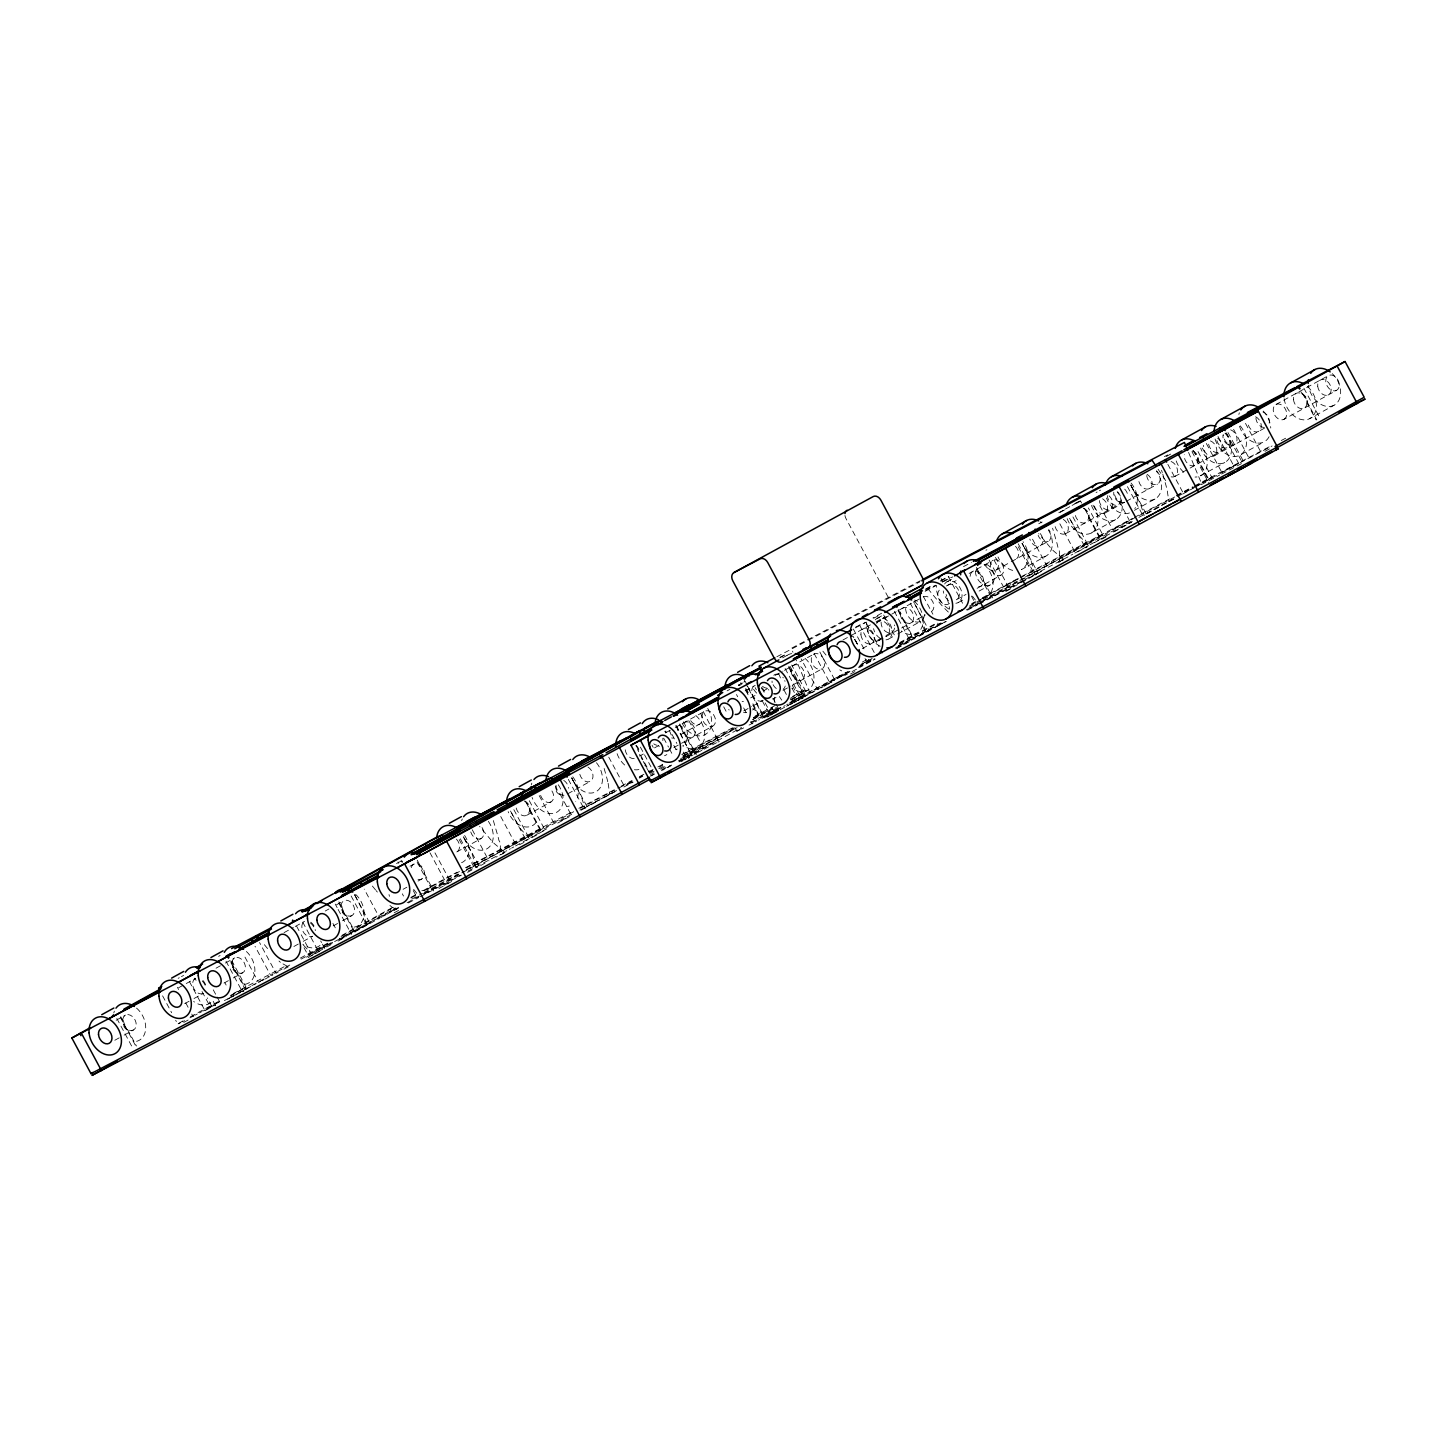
<?xml version="1.0" encoding="UTF-8"?>
<svg xmlns="http://www.w3.org/2000/svg" width="1437" height="1437" viewBox="0 0 1437 1437"><rect width="100%" height="100%" fill="white"/><g stroke="black" fill="none" stroke-linecap="round" stroke-linejoin="round"><path stroke-width="0.75" stroke-dasharray="5 3.75" d="M475.755 867.337L472.522 855.051A113.918 82.178 49.4 0 0 470.474 850.578L464.834 839.495M1034.838 574.584L1031.622 562.298A113.918 82.178 49.4 0 0 1029.575 557.807L1023.934 546.725M366.525 924.566L363.327 912.244A113.918 82.178 49.4 0 0 361.28 907.753L355.64 896.67M925.626 631.795L922.41 619.473A113.918 82.178 49.4 0 0 920.381 615L914.74 603.917M189.361 981.471L204.467 1009.654L220.22 1000.924M230.333 996.057L246.104 987.327L231.986 961.012M676.504 725.829L691.844 756.293M747.438 686.832L745.156 680.707M703.268 711.477L718.716 741.923M791.086 700.196L806.049 691.79L791.697 665.008M790.081 666.373L805.187 694.556L791.464 702.19M865.038 658.523L866.942 662.098L868.99 660.894M895.772 648.752L928.949 630.412L913.824 602.265M971.358 595.996L976.136 604.923L977.304 604.223M1088.42 545.898L1079.87 536.306A113.918 82.502 73 0 1 1077.265 532.103L1069.236 517.679L1085.348 547.731L1086.911 546.796M966.203 609.971L1102.736 534.708L1088.366 507.944M1195.045 486.909L1211.93 477.533L1197.578 450.751M504.764 851.997C495.981 860.619 503.04 844.615 498.944 840.501A113.918 82.502 73 0 0 497.741 835.562L492.999 819.413M799.583 697.376L805.187 694.556L803.804 695.418M925.751 632.011L928.931 630.412L928.122 630.915M1101.928 535.211L1102.736 534.708L1099.556 536.306M1193.213 450.338L1208.768 479.347L1211.912 477.551L1208.751 479.132M304.033 947.719L307.859 954.869L327.69 943.875M354.741 895.035L369.848 923.183L338.342 940.606M413.227 890.545L417.053 897.676L418.329 896.922M529.283 800.696L543.635 827.478L465.462 870.606M529.319 838.669L520.769 829.077A113.918 82.502 73 0 1 518.164 824.874L510.153 810.432L526.247 840.501L528.08 839.424M747.671 686.347L762.023 713.111L750.545 719.524M736.876 731.146L741.887 728.218M869.008 661.074C863.511 663.409 873.247 660.248 868.9 658.056M1086.929 546.958L1085.348 547.731L1086.156 547.228M652.416 770.573L649.686 772.1L637.705 749.791M650.727 775.89L654.32 773.86M764.071 717.961L777.992 710.237M976.962 604.528L976.136 604.923M769.172 714.063L763.568 716.883L767.304 715.033M182.786 1020.988L177.703 1024.024L175.691 1020.27M679.09 761.915L741.582 727.463M477.767 866.762L476.581 867.427M765.777 715.572L772.441 711.89M801.99 696.442L802.96 695.885M775.872 711.459L771.148 714.081M1101.46 535.48L1100.257 536.145M767.232 714.764L763.586 716.847L765.167 716.129M1036.562 574.171L1035.556 574.728M779.788 657.877L785.949 654.302L780.075 657.23M213.772 1005.882L215.37 1005.002M242.745 991.602L243.841 990.991M680.725 758.682L737.091 727.625M688.269 758.305L689.383 757.694M767.735 716.794L768.831 716.183M801.828 698.831L802.942 698.22M767.879 714.405L769.082 713.722M869.421 660.661L868.271 659.314M116.163 1020.252L125.486 1015.115M178.583 987.758L195.378 978.507M216.035 968.197L223.489 964.083M225.358 963.059L234.68 957.922M782.608 657.823L788.194 654.751M284.059 932.631L293.382 927.494M295.25 926.47L304.572 921.333M325.229 911.022L328.965 908.956M336.42 904.861L343.892 900.748M410.048 866.206L413.766 864.158M738.977 685.072L742.695 683.006M1038.753 523.769L1042.076 521.936M1058.764 512.758L1063.757 509.991M1065.428 509.075L1070.421 506.327M1072.092 505.411L1080.426 500.812L1081.63 503.058M1060.183 512.326L1066.865 508.644M1076.852 503.13L1080.193 501.297M925.805 588.919L932.469 585.254M940.804 580.656L947.486 576.991M1166.287 456.499L1171.281 453.733M925.572 589.404L932.236 585.721M940.57 581.141L948.905 576.542M665.924 732.619L673.396 728.505M675.246 727.481L704.795 711.207M745.138 690.892L755.215 685.341M877.127 618.359L884.743 614.174M775.064 675.462L782.86 671.187M784.458 670.307L813.989 654.033M947.019 581.769L952.731 578.626M114.816 1040.262L122.271 1036.149M124.139 1035.125L133.461 1029.988A8.442 6.161 61.2 0 0 132.204 1016.354A8.442 6.161 61.2 0 0 122.756 1021.312A8.442 6.161 61.2 0 0 133.461 1029.988M456.804 851.925L481.054 838.579A8.442 6.161 61.2 0 0 481.215 826.347M843.016 639.95L874.145 622.796M876.085 621.718L883.881 617.443M184.69 1003.655L192.163 999.559M194.031 998.517L203.353 993.38M526.678 815.336L550.928 801.972A8.442 6.161 61.2 0 0 549.958 788.59M876.48 622.58L921.243 597.918M224.01 983.07L231.465 978.974M233.333 977.932L242.655 972.795A8.442 6.161 61.2 0 0 241.416 959.18A8.442 6.161 61.2 0 0 231.95 964.119A8.442 6.161 61.2 0 0 242.655 972.795M567.866 793.727L590.248 781.387M946.372 585.973L956.09 580.62M969.131 573.435L993.075 560.25M1275.984 404.462L1328.524 375.524M293.902 946.48L301.357 942.367M303.225 941.343L312.547 936.206A8.442 6.161 61.2 0 1 302.794 931.032A8.442 6.161 61.2 0 1 305.488 920.973M639.609 756.096L643.345 754.048M654.536 747.887L658.272 745.821M333.204 925.895L340.677 921.782M342.527 920.758L351.867 915.62A8.442 6.161 61.2 0 0 350.61 901.987A8.442 6.161 61.2 0 0 341.144 906.945A8.442 6.161 61.2 0 0 351.867 915.62M680.797 734.487L699.442 724.212M403.096 889.305L406.833 887.24M418.023 881.079L421.742 879.031M750.671 697.897L756.275 694.807M763.73 690.694L767.466 688.646M673.845 747.527L712.77 726.098A8.442 6.161 61.2 0 0 711.513 712.465A8.442 6.161 61.2 0 0 702.064 717.404A8.442 6.161 61.2 0 0 712.77 726.098M995.679 570.291L1009.313 562.783M1011.253 561.723L1048.22 541.354A8.442 6.161 61.2 0 0 1048.884 529.75M743.737 710.92L751.515 706.645M753.114 705.765L763.191 700.214M1065.571 533.702L1118.112 504.764M783.039 690.335L790.835 686.06M792.434 685.18L821.964 668.906A8.442 6.161 61.2 0 0 820.707 655.272A8.442 6.161 61.2 0 0 811.258 660.23A8.442 6.161 61.2 0 0 821.964 668.906M1104.873 513.117L1124.345 502.393M1126.285 501.315L1157.414 484.179M862.308 648.572L884.06 636.609M886.018 635.531L891.856 632.316M1174.765 476.509L1227.306 447.59M183.756 1022.426L189.073 1019.498M204.988 1010.732L212.047 1006.834L207.269 997.907M327.744 943.121L299.507 958.551M341.898 935.343L393.163 907.106M410.856 897.371L416.155 894.443M423.232 890.545L457.11 872.151M228.914 998.266L268.935 976.226M341.018 936.529L394.367 907.142M411.036 897.963L417.718 894.299M424.382 890.617L459.481 871.487M878.618 640.668L884.456 637.453M886.395 636.375L900.029 628.867M901.628 627.987L925.32 614.946M1214.085 455.924L1264.668 428.064M306.368 957.15L332.234 942.959M339.312 939.079L395.893 907.915M411.808 899.149L422.424 893.311M424.184 892.341L458.062 873.947M956.288 599.786L966.023 594.415M977.106 588.308L1001.05 575.141A8.442 6.161 61.2 0 0 999.793 561.508A8.442 6.161 61.2 0 0 990.344 566.447A8.442 6.161 61.2 0 0 1001.05 575.141M1283.959 419.335A8.442 6.161 61.2 0 0 1282.702 405.701A8.442 6.161 61.2 0 0 1273.254 410.659A8.442 6.161 61.2 0 0 1283.959 419.335L1336.5 390.397A8.442 6.161 61.2 0 0 1335.26 376.763A8.442 6.161 61.2 0 0 1325.794 381.721A8.442 6.161 61.2 0 0 1336.5 390.397M311.667 955.282L316.679 952.533M318.331 951.617L325.013 947.953M326.684 947.019L331.678 944.271M407.102 902.741L422.101 894.479M423.771 893.563L463.792 871.523M308.111 957.617L319.768 951.186M338.108 941.091L346.443 936.493M354.777 931.894L379.799 918.135L364.244 889.126M423.538 894.03L460.217 873.84M461.888 872.924L575.321 810.827M888.3 639.196L895.916 634.992M897.802 633.951L920.632 621.377M394.187 912.8L399.199 910.052M444.213 885.246L449.206 882.498M467.546 872.403L474.21 868.72M515.542 845.98L532.965 836.37M534.636 835.454L549.652 827.191M561.31 820.761L566.322 818.012M584.661 807.917L591.325 804.235M592.996 803.319L616.329 790.476M626.334 784.961L632.998 781.279M438.968 888.497L445.65 884.815M447.302 883.899L452.314 881.15M480.659 865.541L485.652 862.793M539.414 833.191L544.407 830.424M557.754 823.078L569.411 816.665M581.087 810.234L586.098 807.468M591.092 804.72L599.427 800.14M604.438 797.373L616.096 790.943M629.442 783.614L632.765 781.764M639.447 778.1L642.77 776.267M649.452 772.585L652.775 770.753M659.439 767.089L662.78 765.238L661.577 763.011M958.192 602.588L965.79 598.403M979.1 591.074L990.524 584.787M683.222 755.844L698.148 747.635M1048.345 529.93A20.262 14.783 61.2 0 1 1045.723 556.227L1021.473 569.573A20.262 14.783 61.2 0 0 1023.054 541.731M650.512 774.597L653.835 772.765M660.517 769.1L667.181 765.418M683.85 756.239L733.876 728.703M754.766 717.889L772.459 708.154M790.134 698.418L805.097 690.011L791.895 696.747M753.114 719.254L768.023 711.028M1067.17 518.631A20.262 14.783 61.2 0 0 1091.366 532.983L1115.615 519.619A20.262 14.783 61.2 0 0 1117.178 491.777M790.548 699.693L807.343 690.443M1134.404 510.333L1154.917 499.034A20.262 14.783 61.2 0 0 1156.498 471.192M750.419 722.595L776.95 707.992M862.308 662.08L867.894 658.99M1200.56 475.791L1224.809 462.445M799.673 697.717L800.643 697.179M899.742 642.519L916.537 633.268M1215.073 439.039A20.262 14.783 61.2 0 0 1239.862 455.206L1264.111 441.86M899.221 643.542L936.349 623.101M971.717 603.63L975.256 601.672M982.315 597.774L1019.156 577.818M766.927 717.117L778.692 710.632M786.542 706.303L831.304 681.659M899.526 644.081L936.798 623.568M971.807 604.276L1008.163 584.284M969.634 605.929L980.824 599.75M982.692 598.726L986.429 596.678M1284.157 398.66A20.262 14.783 61.2 0 0 1309.754 418.616L1334.003 405.27A20.262 14.783 61.2 0 0 1331.686 373.117M898.412 646.309L940.84 622.939M969.131 607.348L981.507 600.54M983.285 599.57L1017.162 581.177M850.524 674.025L855.518 671.277M897.209 648.321L911.417 640.489M919.267 636.16L942.438 623.424M982.639 601.277L1119.728 525.834M1005.559 591.254L1033.311 575.968M1074.768 553.137L1132.284 521.469M1146.007 513.907L1175.43 497.705M1177.388 496.627L1193.087 487.987M1006.403 591.128L1011.397 588.38M1094.383 542.683L1106.149 536.199M1113.998 531.888L1131.655 522.17M1146.852 513.799L1161.078 505.968M1168.91 501.639L1175.197 498.19M1182.651 494.077L1196.374 486.514M1196.859 486.245L1227.09 469.648M1265.009 451.326L1270.901 448.075M190.349 1016.785L218.532 1001.481M770.142 713.147L771.256 712.536M1004.104 586.494L1007.032 584.895M830.317 682.198L831.7 681.443M939.511 625.023L940.894 624.251M1222.51 472.126L1223.893 471.372M218.604 956.341L220.095 955.515M881.689 613.204L872.96 617.946M380.554 917.704L382.35 916.734M752.485 722.344L777.633 708.71M771.382 714.782L772.872 713.955M873.139 660.212L875.277 659.044M985.944 550.245L986.896 549.742M1096.09 492.55L1097.114 491.993M273.156 973.909L270.587 975.31L255.032 946.3M513.745 846.95L511.608 848.117M679.827 760.622L691.628 754.03L678.336 760.891M771.92 712.177L773.699 711.207M773.573 711.279L775.369 710.309M864.499 662.601L871.181 658.972M869.834 659.709L872.187 658.415M774.525 713.057L776.321 712.087M1116.262 527.702L1112.669 529.66L1098.317 502.878M870.786 661.487L859.56 667.558M941.451 623.963L942.474 623.407M1224.432 471.085L1227.952 469.18M1071.014 555.167L1072.828 554.197M274.18 973.352L276.443 972.13M383.374 916.177L385.637 914.956M661.81 769.765L670.001 765.346M774.992 710.507L777.291 709.249M867.337 661.056L869.295 659.996M833.244 680.599L834.376 679.988M776.339 709.77L779.321 708.172M779.159 708.243L780.614 707.471M1007.858 584.464L1010.534 583.009M861.05 664.469L863.206 663.301M789.434 703.286L792.398 701.687M865.29 662.17L858.607 665.78M1118.74 526.355L1117.052 527.271M834.053 680.168L835.526 679.36M770.681 714.746L778.585 710.489M1099.377 490.771L1100.58 490.125M277.646 971.484L291.352 964.227M386.84 914.309L398.821 907.214M509.255 849.375L510.458 848.728M496.034 857.117L497.256 856.47M1010.427 583.063L1013.085 581.644M679.162 761.341L718.374 739.66L680.437 759.257M786.668 704.777L788.141 703.986M1119.621 525.888L1123.393 523.858M836.639 678.767L837.969 678.066M780.219 709.609L788.41 705.226M1227.719 469.288L1232.587 466.684M944.738 622.185L945.941 621.538M224.388 1000.619L229.309 997.979M671.618 765.041L662.87 770.088M667.738 767.484L671.007 765.723M783.704 706.375L785.177 705.567M1231.491 467.276L1229.695 468.228M837.52 678.3L840.411 676.755M856.506 669.211L850.381 672.48M233.225 993.596L287.382 965.035M230.944 997.116L255.301 984.183M227.585 999.272L229.722 998.14M505.573 851.351L506.794 850.704M499.717 855.159L500.884 854.53M1013.965 581.159L1017.576 579.237M1012.977 581.698L1014.199 581.051M1123.177 523.984L1134.404 518.056M792.326 700.843L846.465 672.282M1232.371 466.809L1272.104 445.955M778.836 708.962L780.902 707.866M840.178 676.863L843.788 674.941M790.027 704.346L802.529 697.681M1058.8 562.388L1059.985 561.759M230.836 995.248L246.104 987.327M219.735 1001.733L204.467 1009.654M231.788 997.027L233.764 995.985M288.334 966.832L282.838 969.741M1234.94 465.426L1233.233 466.342M665.259 768.436L661.415 770.483M789.919 702.477L792.29 701.22M845.657 672.714L847.812 671.564M776.465 710.219L779.285 708.728M844.597 675.57L847.435 674.061M1061.296 560.376L1063.488 559.209M790.871 704.274L792.865 703.214M465.552 867.661L573.363 811.187M466.522 869.457L574.315 812.983M1021.976 576.309L1132.446 518.434M1017.36 579.362L1018.564 578.716M1126.554 522.188L1128.817 520.984M502.196 853.147L503.273 852.59M1235.766 464.995L1238.011 463.81M393.9 910.537L400.546 907.052M1025.605 576.686L1133.416 520.212M503.094 853.362L504.998 852.357M235.632 994.997L237.374 994.081M838.49 676.504L840.968 675.192M795.505 699.514L791.895 701.436M776.842 710.022L768.921 714.207M843.573 675.067L846.501 673.522L839.819 669.876M681.156 761.7L682.898 760.784M803.966 696.927L814.402 691.413M1062.194 560.592L1063.182 560.071M794.733 702.226L796.457 701.31M394.061 909.765L339.186 938.523M392.014 910.86L390.289 911.759L391.115 905.382M794.948 699.819L805.187 694.556M844.363 674.654L845.836 673.881M1062.356 559.819C1056.051 566.142 1061.727 551.036 1058.027 547.748A113.918 82.502 73 0 0 1056.842 542.809L1052.602 528.205M798.523 697.933L796.206 699.154M835.867 677.887L837.663 676.935M1059.392 561.382L1058.584 561.813L1059.967 561.077M278.095 972.256L276.048 973.316L259.54 942.528M238.955 993.236L240.392 992.482M684.479 759.939L685.916 759.185M798.056 700.466L799.475 699.711M920.363 580.728L791.32 648.303L792.973 652.29M776.842 656.763L806.624 641.153M808.618 640.13L919.806 581.895M1074.858 503.507L1079.78 500.938L1080.768 502.806M1164.401 456.625L1167.688 454.918M396.504 863.529L402.432 860.422M963.508 566.627L971.412 562.478M178.17 978.31L179.266 977.735M181.457 976.585L183.631 975.454M738.367 684.964L739.444 684.389M740.54 683.832L741.636 683.258M743.827 682.108L744.905 681.533M855.805 626.963L865.882 622.275M925.697 590.373L935.523 585.218M942.079 581.787L950.27 577.494M855.338 627.861L866.349 622.095M873.696 618.251L881.043 614.407M925.123 591.325L936.152 585.56M943.498 581.698L952.677 576.902M578.86 808.312L619.275 787.153M621.107 786.183L632.118 780.417M639.465 776.573L646.812 772.729M648.662 771.759L654.158 768.885M657.841 766.963L663.355 764.071M681.713 754.461L733.139 727.535M755.179 715.985L775.369 705.405M1134.296 517.464L1172.861 497.274M1176.526 495.352L1193.051 486.694M1194.901 485.724L1272.032 445.344M1281.211 440.53L1286.726 437.656M466.127 868.002L543.635 827.478M580.225 808.259L614.623 790.242M619.545 787.674L632.639 780.812M639.196 777.381L642.465 775.657M684.515 753.653L733.66 727.912M753.311 717.62L762.023 713.111M1020.306 577.818L1098.928 536.648L1088.545 517.302M1139.325 515.488L1174.712 496.968M1176.669 495.927L1193.375 487.179M1194.363 486.676L1208.122 479.455L1197.739 460.127M579.829 810.091L614.713 791.823M623.909 787.009L633.088 782.213M649.614 773.555L655.128 770.663M658.793 768.741L666.139 764.897M682.665 756.239L735.924 728.361M752.449 719.703L776.339 707.202M791.033 699.496L806.049 691.79M1138.912 517.338L1173.813 499.052M1201.368 484.628L1219.726 475.018M1221.558 474.048L1243.598 462.516M331.318 942.636L307.859 954.869M424.795 893.688L460.163 875.169M468.031 871.056L497.525 855.608M532.031 837.537L537.923 834.448M849.321 671.384L809.606 692.185L796.296 660.266M859.236 666.193L873.139 658.918M898.269 645.752L941.522 623.119M970.424 607.977L976.388 604.851M978.363 603.809L1069.703 555.993M1077.642 551.826L1087.558 546.635M1101.46 539.36L1107.424 536.235M301.177 959.072L332.63 942.618M334.587 941.576L369.74 923.219M408.395 902.921L418.239 897.784M420.197 896.76L461.475 875.133M519.565 844.722L525.457 841.633M791.32 702.424L850.435 671.456M858.302 667.343L874.702 658.757M895.646 647.782L946.175 621.323M967.496 610.168L977.932 604.69M979.298 603.989L1020.575 582.38M1021.617 581.823L1043.46 570.381M194.049 1015.725L189.935 1017.863M195.127 1015.151L197.318 1014.001M199.509 1012.869L201.683 1011.72M202.779 1011.145L204.97 1010.013M206.048 1009.439L208.239 1008.289M209.335 1007.714L217.041 1003.727M749.036 725.11L753.132 722.955M755.323 721.823L756.419 721.248M758.592 720.099L759.688 719.524M761.879 718.392L777.722 710.147M260.762 981.327L258.57 982.477L243.266 953.917M261.857 980.752L264.031 979.603M265.126 979.046L267.318 977.896M268.396 977.322L269.491 976.747M271.683 975.615L272.779 975.04M686.635 758.323L680.006 761.754M687.712 757.748L689.904 756.598M690.999 756.042L693.173 754.892M694.269 754.317L696.46 753.168M697.556 752.611L701.921 750.312M704.094 749.18L709.914 746.144M818.767 689.131L817.671 689.706L801.163 658.918M820.94 687.982L823.132 686.85M824.227 686.275L826.401 685.126M827.496 684.551L829.67 683.419M830.766 682.844L831.861 682.27M869.547 660.804L868.667 661.254M1034.963 574.836L1036.544 574.01L1035.071 574.782M771.094 713.56L775.046 711.513M727.086 690.856L729.888 689.401M1208.876 479.078L1211.894 477.533M1099.664 536.252L1102.61 534.762M870.75 660.158L866.978 662.08M925.877 631.957L927.224 631.256M310.913 953.324L309.009 954.294M475.988 867.535L477.874 866.565M800.804 699.029L803.139 697.825M241.703 991.799L244.039 990.578M654.122 774.309L650.602 776.088M688.467 757.856L689.58 757.281M741.456 729.008L743.683 727.876M712.465 744.833L716.542 742.749M527.972 839.657L526.355 840.465M418.778 896.832L417.161 897.64M182.355 1021.779L184.583 1020.647M1086.516 547.174L1085.456 547.695M927.763 630.987L928.913 630.43M652.129 770.627L649.021 772.226L648.554 771.364M776.142 710.956L778.171 709.932M396.486 909.154L391.942 907.142M287.364 966.311L280.718 962.646M739.606 729.942L737.253 731.074M180.505 1022.713L178.152 1023.845M717.943 742.067L719.344 741.456M504.315 851.89L494.346 843.627A113.918 82.178 49.4 0 1 490.897 839.891L479.563 826.365M1063.308 559.083L1053.447 550.856A113.918 82.178 49.4 0 1 1049.998 547.12L1038.646 533.594M391.565 906.837L389.93 905.454M280.377 962.323L278.994 961.03M948.33 612.072L944.253 608.049A113.918 82.178 49.4 0 1 940.804 604.294L926.919 587.571M416.712 893.257L413.64 889.323M975.346 599.965L973.801 598.026M377.356 892.072L376.153 890.653M267.551 948.546L262.181 942.007M826.041 655.056L820.761 648.59M375.56 889.934L371.896 885.461M973.532 597.666L972.472 596.175M303.638 945.348L310.931 953.036L300.243 932.972M343.174 912.172L341.898 909.783M233.98 969.346L232.704 966.957M124.785 1026.539L123.492 1024.15M1158.078 469.216L1167.67 483.568M779.357 696.586L781.764 700.16M855.159 640.058L857.925 644.89M1130.829 485.329L1132.751 488.849M571.728 778.1L573.65 781.62M463.307 836.675L464.456 838.795M913.591 601.798L914.363 603.217M853.865 637.687L853.111 636.286M354.508 894.568L355.262 895.969M1023.557 546.024L1022.012 543.204L1038.143 573.237M1131.224 486.029L1146.385 514.266M572.124 778.8L587.284 807.037M463.935 837.861L479.042 866.008M1303.898 388.224L1320.172 418.562M1302.407 393.145L1316.777 419.927M1300.916 391.69L1302.156 394.025M1306.951 402.935L1316.023 419.873M1245.484 423.376L1261.039 452.386M1233.593 429.322L1248.699 457.505M1228.006 432.537L1243.562 461.546M1226.39 432.842L1241.945 461.852M1228.33 444.105L1238.694 463.45M1218.019 436.471L1234.275 466.809M1206.326 443.476L1221.881 472.486M1191.956 451.649L1209.092 483.604M1167.85 464.367L1183.387 493.376M1127.434 486.622L1142.972 515.632M1119.118 501.297L1129.5 520.625M1085.222 509.74L1099.574 536.522M1072.936 516.925L1088.492 545.934M1059.841 523.787L1075.397 552.796M1032.52 539.18L1046.89 565.944M1018.222 543.797L1034.981 575.051M1018.276 546.778L1032.395 573.112M994.045 560.071L1009.6 589.08M989.123 560.071L1003.475 586.835M976.334 567.417L978.831 572.07M983.609 580.997L992.68 597.918M976.226 569.339L990.344 595.672M948.258 576.488L962.61 603.271M923.326 596.355L932.9 614.21M937.696 623.137L938.882 625.364M910.232 603.217L925.787 632.226M898.215 609.522L900.209 613.24M904.987 622.167L914.058 639.088M897.963 610.384L913.519 639.393M894.317 611.3L910.591 641.656M883.665 615.018L895.628 637.327M866.385 623.209L869.636 629.262M874.414 638.172L878.959 646.632M859.47 624.969L875.025 653.979M853.344 629.047L865.325 651.356M854.746 639.339L857.368 644.243M819.826 651.985L835.131 680.563M814.132 653.53L829.688 682.539M788.769 666.247L791.015 670.432M795.793 679.342L804.864 696.28M788.751 667.576L804.307 696.586M785.123 668.492L801.397 698.831M792.416 685.593L798.164 696.316M791.985 688.143L796.529 696.622M784.027 690.047L786.416 694.52M773.304 698.849L775.208 702.406M776.16 704.202L779.034 709.555M771.705 707.453L774.938 713.488M765.167 702.909L771.561 714.854M755.161 687.605L756.347 689.832M762.328 700.987L769.819 714.943M742.893 677.42L745.767 682.773M748.443 688.7L764.52 718.68M745.713 690.371L748.102 694.843M752.898 703.771L758.88 714.925M740.827 682.593L741.815 684.461M752.826 704.992L758.215 715.051M736.48 694.52L737.684 696.747M743.665 707.902L747.258 714.602M750.85 721.302L752.216 723.871M723.709 706.824L727.733 714.351M734.792 727.499L736.804 731.253M688.79 720.602L704.04 749.054M679.809 723.889L681.803 727.607M686.599 736.534L696.316 754.659M679.557 724.751L695.113 753.76M675.929 725.667L692.203 756.024M683.276 752.072L686.455 757.982M672.067 734.523L676.863 743.45M682.844 754.605L685 758.628M673.791 745.39L677.258 751.856M663.696 738.151L668.492 747.078M669.444 748.875L673.27 756.006M652.021 745.156L653.206 747.384M640.399 747.096L651.877 768.508M639.483 754.443L640.309 755.988M641.136 757.533L642.393 759.85M643.219 761.394L644.459 763.712M644.872 764.484L646.219 766.999M646.686 767.879L648.087 770.483M608.749 757.137L624.305 786.147M568.333 779.393L583.889 808.402M560.035 794.068L570.399 813.396M539.216 795.649L553.586 822.431M526.122 802.511L540.474 829.293M529.463 810.073L539.827 829.418M513.853 809.678L529.409 838.687M500.741 816.539L516.296 845.549M472.234 829.706L488.993 860.943M460.325 838.795L475.881 867.804M459.193 839.549L473.312 865.864M434.962 852.842L450.517 881.851M430.022 852.824L444.392 879.606M417.233 860.188L419.73 864.84M424.526 873.768L433.723 890.922M417.143 862.11L431.262 888.443M401.067 860.17L402.252 862.398M402.324 893.814L403.51 896.041M351.131 895.987L366.686 924.997M338.863 901.825L341.108 906.011M345.904 914.938L355.101 932.092M338.863 903.154L354.418 932.164M335.234 904.071L337.138 907.645M338.108 909.423L351.508 934.427M332.935 923.416L335.324 927.871M320.702 941.001L321.547 942.546M324.762 948.546L321.96 943.319A20.262 14.783 61.2 0 1 302.83 944.289M302.776 922.195L318.098 950.755M296.651 926.272L299.04 930.745M230.674 960.868L231.914 963.185M236.692 972.113L246.14 989.716M230.854 962.574L245.224 989.339M226.022 961.245L242.296 991.602M224.944 982.818L226.13 985.046M213.251 989.824L216.125 995.176M217.077 996.973L219.951 1002.325M215.568 1005.72L212.748 1000.493A20.262 14.783 61.2 0 1 193.636 1001.463M194.875 978.13L196.061 980.375M202.042 991.53L210.718 1007.714M177.398 987.291L178.601 989.518M185.768 1002.9L188.157 1007.373M191.75 1014.073L193.133 1016.624M162.597 995.841L171.668 1012.744M120.726 1016.66L122.72 1020.378M127.498 1029.305L136.461 1046.028M120.474 1017.522L136.03 1046.531M116.828 1018.438L133.102 1048.776M1133.128 489.55L1138.769 500.633A113.918 82.178 49.4 0 1 1140.816 505.105L1144.211 515.488M574.046 782.321L579.686 793.404A113.918 82.178 49.4 0 1 581.716 797.876L585.128 808.366M398.732 863.314L398.013 861.895M1188.579 452.421L1201.889 484.341M665.205 731.846L664.99 731.217A8.442 6.161 61.2 0 0 665.744 732.996M941.127 578.392L942.403 582.272M1161.545 470.24L1162.282 472.593M1162.767 474.138L1166.036 485.616A113.918 82.502 73 0 1 1167.239 490.556L1168.802 501.118M604.151 768.454L606.935 778.387A113.918 82.502 73 0 1 608.138 783.327M946.139 594.505L946.66 596.319M947.163 598.151L947.648 599.983A113.918 82.502 73 0 1 948.833 604.923L949.695 609.126M608.138 783.327L609.701 793.889M844.974 515.47A6.754 4.922 61.2 0 0 845.944 518.47L887.419 595.816A6.754 4.922 61.2 0 0 889.377 598.295M880.216 646.255A20.262 14.783 61.2 0 1 866.511 622.85M924.494 614.425A11.819 8.622 61.2 0 1 913.591 621.161A11.819 8.622 61.2 0 1 905.903 605.408M914.561 600.055A11.819 8.622 61.2 0 1 917.471 601.295M875.241 619.868A11.819 8.622 61.2 0 1 890.365 624.772A11.819 8.622 61.2 0 1 885.982 639.878M880.306 638.441A11.819 8.622 61.2 0 1 873.552 628.67M986.393 564.184A11.819 8.622 61.2 0 1 994.17 579.596A11.819 8.622 61.2 0 1 982.207 583.853A11.819 8.622 61.2 0 1 976.082 567.849M944.594 583.961A11.819 8.622 61.2 0 1 959.97 587.661A11.819 8.622 61.2 0 1 955.874 603.289M948.384 600.522A11.819 8.622 61.2 0 1 943.247 590.948M948.959 609.054A20.262 14.783 61.2 0 1 936.439 585.667M776.285 688.521A8.442 6.161 61.2 0 1 771.974 681.174M773.753 675.264A8.442 6.161 61.2 0 1 779.698 674.779M782.824 677.258A8.442 6.161 61.2 0 1 783.309 677.887M784.764 680.599A8.442 6.161 61.2 0 1 785.015 681.354M785.195 686.024A8.442 6.161 61.2 0 1 783.129 689.203M949.426 603.414A8.442 6.161 61.2 0 1 939.439 600.163A8.442 6.161 61.2 0 1 940.534 589.188M879.965 639.591A8.442 6.161 61.2 0 1 869.565 636.771A8.442 6.161 61.2 0 1 871.145 625.562M923.183 596.858A8.442 6.161 61.2 0 1 932.811 601.762A8.442 6.161 61.2 0 1 930.655 611.964M894.55 628.113A8.442 6.161 61.2 0 1 887.276 632.37A8.442 6.161 61.2 0 1 881.097 622.67A8.442 6.161 61.2 0 1 887.509 617.084M894.407 624.951A8.442 6.161 61.2 0 1 894.55 625.76M1048.22 541.354A8.442 6.161 61.2 0 1 1038.143 535.372M995.302 557.448A8.442 6.161 61.2 0 1 996.2 569.986A8.442 6.161 61.2 0 1 985.602 564.31M1225.043 433.238A8.442 6.161 61.2 0 1 1230 443.386A8.442 6.161 61.2 0 1 1222.977 447.715A8.442 6.161 61.2 0 1 1216.564 438.465M1171.119 461.493A8.442 6.161 61.2 0 1 1177.532 471.156A8.442 6.161 61.2 0 1 1171.137 476.868M1156.444 470.779A8.442 6.161 61.2 0 1 1159.839 481.161A8.442 6.161 61.2 0 1 1152.169 483.91A8.442 6.161 61.2 0 1 1146.672 474.264M1102.61 498.765A8.442 6.161 61.2 0 1 1107.532 509.165A8.442 6.161 61.2 0 1 1100.077 513.063A8.442 6.161 61.2 0 1 1094.132 503.201M1264.326 427.525A8.442 6.161 61.2 0 1 1255.884 417.089M1262.979 411.988A8.442 6.161 61.2 0 1 1268.961 424.22M1210.439 440.908A8.442 6.161 61.2 0 1 1216.834 451.218A8.442 6.161 61.2 0 1 1209.271 455.888A8.442 6.161 61.2 0 1 1203.416 445.254M1117.735 491.921A8.442 6.161 61.2 0 1 1117.537 505.016A8.442 6.161 61.2 0 1 1107.37 495.639M1063.308 519.35A8.442 6.161 61.2 0 1 1068.266 529.499A8.442 6.161 61.2 0 1 1061.224 533.828A8.442 6.161 61.2 0 1 1054.83 524.577M1083.516 508.213A8.442 6.161 61.2 0 1 1088.474 518.362A8.442 6.161 61.2 0 1 1081.45 522.709A8.442 6.161 61.2 0 1 1075.038 513.458M1083.821 508.177A8.406 6.772 51.9 0 1 1089.228 517.518M1124.578 502.214A8.442 6.161 61.2 0 1 1117.627 500.076A8.442 6.161 61.2 0 1 1114.34 492.083M1124.704 489.155A8.442 6.161 61.2 0 1 1127.452 493.843M1118.956 501.89A8.406 7.023 60.9 0 1 1113.765 492.172M1192.566 450.949A8.442 6.161 61.2 0 1 1197.596 461.582A8.442 6.161 61.2 0 1 1189.764 465.139A8.442 6.161 61.2 0 1 1184.304 454.703M1193.015 450.984A8.406 6.772 51.9 0 1 1198.422 460.343M1230.647 429.789A8.442 6.161 61.2 0 1 1237.041 439.884A8.442 6.161 61.2 0 1 1229.856 444.895A8.442 6.161 61.2 0 1 1223.552 434.728M1228.15 444.716A8.406 7.023 60.9 0 1 1222.959 434.998M1302.227 393.81A8.406 6.772 51.9 0 1 1307.616 403.168M978.579 572.95A8.406 5.335 54.3 0 1 983.393 580.925M970.101 576.363A8.442 6.161 61.2 0 1 977.663 571.441A8.442 6.161 61.2 0 1 983.501 582.308A8.442 6.161 61.2 0 1 975.13 585.739M905.22 621.359A8.406 5.065 61.3 0 1 900.999 613.509M869.385 630.125A8.406 5.335 54.3 0 1 874.199 638.1M796.026 678.533A8.406 5.065 61.3 0 1 791.805 670.684M686.832 735.726A8.406 5.065 61.3 0 1 682.611 727.858M947.684 585.38A8.442 6.161 61.2 0 1 958.066 589.314A8.442 6.161 61.2 0 1 955.533 600.019M876.66 623.478A8.442 6.161 61.2 0 1 887.527 624.861A8.442 6.161 61.2 0 1 885.641 636.609M768.867 690.119A8.442 6.161 61.2 0 1 768.436 689.473M659.242 746.647A8.442 6.161 61.2 0 1 658.523 745.318M729.134 710.058A8.442 6.161 61.2 0 1 728.739 709.393M761.251 688.215A8.406 5.335 54.3 0 1 764.951 694.969M762.724 700.466A8.442 6.161 61.2 0 1 753.096 696.244A8.442 6.161 61.2 0 1 754.461 685.754M761.466 687.227A8.442 6.161 61.2 0 1 765.005 693.263M1040.298 533.576A8.442 6.161 61.2 0 1 1040.137 545.809A8.442 6.161 61.2 0 1 1029.808 539.073M1015.51 546.329A8.442 6.161 61.2 0 1 1018.653 554.251A8.442 6.161 61.2 0 1 1014.827 559.568M1217.624 438.123A8.442 6.161 61.2 0 1 1221.773 448.56A8.442 6.161 61.2 0 1 1214.193 451.883A8.442 6.161 61.2 0 1 1208.481 442.129M1147.067 474.282A8.442 6.161 61.2 0 1 1152.025 484.431A8.442 6.161 61.2 0 1 1145.002 488.76A8.442 6.161 61.2 0 1 1138.589 479.509M1255.597 416.73A8.442 6.161 61.2 0 1 1261.291 426.735A8.442 6.161 61.2 0 1 1254.429 431.657A8.442 6.161 61.2 0 1 1247.801 422.334M1109.059 495.819A8.442 6.161 61.2 0 1 1112.507 505.968A8.442 6.161 61.2 0 1 1105.233 509.165A8.442 6.161 61.2 0 1 1099.287 500.094M984.094 564.525A20.262 14.783 61.2 0 1 992.985 585.703A20.262 14.783 61.2 0 1 980.932 597.954M914.201 601.133A20.262 14.783 61.2 0 1 921.836 627.376A20.262 14.783 61.2 0 1 901.233 630.933M805.007 658.308A20.262 14.783 61.2 0 1 812.641 684.569A20.262 14.783 61.2 0 1 792.038 688.107M787.063 655.434A20.262 14.783 61.2 0 1 792.164 653.548M772.172 707.255A20.262 14.783 61.2 0 1 752.719 708.692M774.669 697.214A20.262 14.783 61.2 0 1 774.148 702.711M695.813 715.482A20.262 14.783 61.2 0 1 703.447 741.743A20.262 14.783 61.2 0 1 682.844 745.3M854.548 639.357A20.262 14.783 61.2 0 1 857.314 644.135M1202.122 447.949A20.262 14.783 61.2 0 1 1206.703 467.366A20.262 14.783 61.2 0 1 1195.063 477.066M1183.747 472.234A20.262 14.783 61.2 0 1 1175.753 459.624M1225.204 433.094A20.262 14.783 61.2 0 1 1225.42 462.103A20.262 14.783 61.2 0 1 1200.613 448.093M1012.744 570.417A20.262 14.783 61.2 0 1 997.996 556.963M1045.723 556.227A20.262 14.783 61.2 0 1 1022.246 543.599M1040.298 521.793A20.262 14.783 61.2 0 1 1041.879 522.852M1092.928 505.141A20.262 14.783 61.2 0 1 1091.366 532.983M1115.615 519.619A20.262 14.783 61.2 0 1 1091.419 505.267M1129.464 512.937A20.262 14.783 61.2 0 1 1106.472 498.046M1131.063 483.03A20.262 14.783 61.2 0 1 1134.817 508.608M1154.917 499.034A20.262 14.783 61.2 0 1 1130.721 484.682M1240.257 425.855A20.262 14.783 61.2 0 1 1239.862 455.206M1269.069 436.722A20.262 14.783 61.2 0 1 1253.657 442.165A20.262 14.783 61.2 0 1 1239.323 425.693M1238.856 414.467A20.262 14.783 61.2 0 1 1239.359 412.814M1263.213 411.054A20.262 14.783 61.2 0 1 1270.757 428.028M1307.436 386.481A20.262 14.783 61.2 0 1 1309.754 418.616M1334.003 405.27A20.262 14.783 61.2 0 1 1308.406 385.314M776.052 697.34A20.262 14.783 61.2 0 1 772.37 698.975M756.688 693.137A20.262 14.783 61.2 0 1 751.856 686.293M778.441 673.324A20.262 14.783 61.2 0 1 780.578 678.498M743.432 701.472A8.442 6.161 61.2 0 1 742.121 701.454M738.367 685.665A8.442 6.161 61.2 0 1 740.235 685.647M745.498 689.059A8.442 6.161 61.2 0 1 747.833 695.041M767.035 688.143A8.442 6.161 61.2 0 1 762.328 686.132M772.028 681.048A8.442 6.161 61.2 0 1 772.1 682.647M707.705 708.441A20.262 14.783 61.2 0 1 705.028 734.63A20.262 14.783 61.2 0 1 681.587 722.11M673.576 738.061A8.442 6.161 61.2 0 1 671.654 737.935M675.857 725.972A8.442 6.161 61.2 0 1 677.887 731.002M700.537 713.255A8.442 6.161 61.2 0 1 699.19 724.338A8.442 6.161 61.2 0 1 689.365 718.231M596.463 762.742A20.262 14.783 61.2 0 1 596.409 791.482A20.262 14.783 61.2 0 1 571.728 777.686M564.022 795.272A8.442 6.161 61.2 0 1 555.239 785.141M563.735 780.399A8.442 6.161 61.2 0 1 568.693 788.194M559.855 794.661A8.406 6.951 60.9 0 1 555.76 790.584M587.984 767.053A8.442 6.161 61.2 0 1 592.942 777.201A8.442 6.161 61.2 0 1 585.919 781.53A8.442 6.161 61.2 0 1 579.506 772.28M536.091 822.431A20.262 14.783 61.2 0 1 508.159 811.636M558.239 784.746A20.262 14.783 61.2 0 1 556.227 812.534A20.262 14.783 61.2 0 1 532.103 797.445M531.277 784.907A20.262 14.783 61.2 0 1 531.834 783.147M524.667 801.145A8.442 6.161 61.2 0 1 529.355 811.312A8.442 6.161 61.2 0 1 522.26 815.444A8.442 6.161 61.2 0 1 515.937 806.211M524.739 800.93A8.406 6.772 51.9 0 1 530.127 810.288M550.928 801.972A8.442 6.161 61.2 0 1 540.258 793.655M488.346 821.353A20.262 14.783 61.2 0 1 487.448 848.513A20.262 14.783 61.2 0 1 463.576 837.25M461.654 820.599A20.262 14.783 61.2 0 1 462.301 818.928M481.054 838.579A8.442 6.161 61.2 0 1 470.707 831.843M638.926 769.513A20.262 14.783 61.2 0 1 634.382 769.729M624.646 765.005A20.262 14.783 61.2 0 1 616.778 752.772M645.285 765.256A20.262 14.783 61.2 0 1 644.872 765.795M634.22 758.646A8.442 6.161 61.2 0 1 625.221 747.474M635.872 745.731A8.442 6.161 61.2 0 1 638.657 752.557M657.176 745.282A8.442 6.161 61.2 0 1 653.763 743.827M662.834 738.241A8.442 6.161 61.2 0 1 662.816 740.594M310.805 922.213A8.442 6.161 61.2 0 1 315.314 930.619M202.851 993.614A8.442 6.161 61.2 0 1 193.636 988.279A8.442 6.161 61.2 0 1 195.666 978.381M202.886 980.465A8.442 6.161 61.2 0 1 205.94 986.141M411.216 867.625A8.442 6.161 61.2 0 1 419.263 864.553A8.442 6.161 61.2 0 1 424.4 875.079A8.442 6.161 61.2 0 1 416.712 878.869M419.478 865.721A8.406 5.335 54.3 0 1 424.292 873.696M389.014 894.568A113.918 82.502 73 0 1 389.445 896.347M569.286 806.049A20.262 14.783 61.2 0 1 566.663 806.426M572.77 776.806A20.262 14.783 61.2 0 1 575.734 801.379M677.222 749.126A20.262 14.783 61.2 0 1 675.857 749.252M683.455 721.805A20.262 14.783 61.2 0 1 683.006 746.432M746.683 712.59A20.262 14.783 61.2 0 1 743.576 712.536M754.479 708.082A20.262 14.783 61.2 0 1 752.683 710.004M431.154 886.126A20.262 14.783 61.2 0 1 421.831 890.706M402.091 861.949A20.262 14.783 61.2 0 1 402.36 861.05M355.604 894.335A20.262 14.783 61.2 0 1 364.01 915.046A20.262 14.783 61.2 0 1 352.532 927.296M246.41 951.51A20.262 14.783 61.2 0 1 254.816 972.22A20.262 14.783 61.2 0 1 243.338 984.489M136.533 1008.091A20.262 14.783 61.2 0 1 145.658 1028.982A20.262 14.783 61.2 0 1 134.126 1041.663M113.81 1012.905A20.262 14.783 61.2 0 1 114.367 1011.145M343.281 910.591A8.406 5.173 61.3 0 1 341.862 906.244M345.706 915.62A8.406 6.79 70.1 0 1 341.826 911.345M234.087 967.766A8.406 5.173 61.3 0 1 232.65 963.437M236.494 972.795A8.406 6.79 70.1 0 1 232.632 968.52M310.5 923.057A8.406 5.335 54.3 0 1 315.008 930.242M124.893 1024.94A8.406 5.173 61.3 0 1 123.456 1020.611M127.3 1029.97A8.406 6.79 70.1 0 1 123.438 1025.713M202.366 981.184A8.406 5.335 54.3 0 1 205.491 986.195M636.088 745.264A8.406 6.772 51.9 0 1 639.357 752.772M557.179 789.847A8.406 5.353 68.3 0 1 556.065 785.41M666.247 732.385A8.406 5.353 68.3 0 1 665.762 731.02M745.803 688.574A8.406 6.772 51.9 0 1 748.569 695.257M666.858 754.515A20.262 14.783 61.2 0 1 664.505 755.754M669.247 730.499A20.262 14.783 61.2 0 1 671.384 735.672M464.6 835.436A20.262 14.783 61.2 0 1 461.564 862.721M456.409 839.1A8.442 6.161 61.2 0 1 456.194 852.195M1293.462 399.522A8.442 6.161 61.2 0 0 1304.167 408.198A8.442 6.161 61.2 0 0 1302.91 394.564A8.442 6.161 61.2 0 0 1293.462 399.522M900.245 614.174A8.442 6.161 61.2 0 0 910.95 622.85A8.442 6.161 61.2 0 0 909.693 609.216A8.442 6.161 61.2 0 0 900.245 614.174M860.925 634.759A8.442 6.161 61.2 0 0 871.648 643.435A8.442 6.161 61.2 0 0 870.391 629.801A8.442 6.161 61.2 0 0 860.925 634.759M791.051 671.348A8.442 6.161 61.2 0 0 801.756 680.042A8.442 6.161 61.2 0 0 800.499 666.409A8.442 6.161 61.2 0 0 791.051 671.348M681.839 728.541A8.442 6.161 61.2 0 0 692.562 737.217A8.442 6.161 61.2 0 0 691.305 723.583A8.442 6.161 61.2 0 0 681.839 728.541M1317.711 386.176A8.442 6.161 61.2 0 0 1328.417 394.852A8.442 6.161 61.2 0 0 1327.177 381.218A8.442 6.161 61.2 0 0 1317.711 386.176"/><path stroke-width="1.5" d="M649.344 777.273L433.202 894.604L90.998 1073.673L71.85 1037.981L90.351 1027.617M90.998 1073.673L92.974 1072.451M1153.228 513.692L992.302 601.834L650.081 780.92L630.951 745.21L649.452 734.846M650.081 780.92L652.075 779.68M1164.275 507.764L1277.403 446.997L1258.327 411.198L954.509 575.932M1258.327 411.198L1216.097 432.896L1345.05 361.531L1364.198 397.241L1274.96 446.548M347.826 889.144L350.592 887.563L351.382 888.946M460.181 831.071L416.73 854.135M508.303 806.858L507.926 804.289L644.405 729.116L660.463 720.512L661.703 722.847M566.214 774.777L568.998 773.196L569.77 774.597M910.088 595.493L906.909 596.373M1019.677 539.001L1018.887 537.618L1016.121 539.18M1125.315 482.006L1128.081 480.443L1128.871 481.826M350.43 887.671L342.689 891.712M758.844 674.546L758.143 674.672M161.752 986.357L158.573 988.315L161.375 987.003M658.056 724.966L658.99 724.428M197.623 968.52L200.408 966.903L197.893 968.017M722.739 692.508L717.656 695.544L720.458 694.251M660.176 723.763L661.577 722.973M226.579 956.252L233.944 952.21M412.976 853.255L524.469 791.805L520.679 793.709L521.685 795.559M686.617 711.189L699.244 703.968L682.916 712.249M1183.783 449.799L1301.958 384.667L1298.922 386.194M666.014 774.292L651.087 782.644L996.075 602.121L1278.427 448.685L1275.625 449.997M1275.912 448.344L1365.15 399.019L1363.408 399.845M1215.576 482.221L1210.08 485.329L1239.862 469.63M733.966 572.555L873.337 496.501A6.754 4.922 61.2 0 1 880.881 500.166L922.374 577.53A6.754 4.922 61.2 0 1 921.189 585.757L781.818 661.81A6.754 4.922 61.2 0 1 774.256 658.146L732.78 580.782A6.754 4.922 61.2 0 1 733.966 572.555L760.173 558.831A6.754 4.922 61.2 0 1 767.717 562.496L809.193 639.842A6.754 4.922 61.2 0 1 808.025 648.087M101.722 1014.72L113.846 1008.038M449.296 823.293L461.421 816.629M171.596 978.112L183.72 971.43M519.188 786.704L531.313 780.022M210.916 957.527L223.04 950.845M558.49 766.119L570.615 759.437M280.808 920.937L292.932 914.255M628.382 729.529L640.507 722.847M667.702 708.944L685.88 698.921M123.941 1009.115L161.088 988.656M301.536 911.327L317.451 902.562M319.212 901.592L333.348 893.796M335.126 892.826L437.962 836.46M89.076 1029.108L90.603 1028.281M111.817 1016.588L113.325 1015.761A20.262 14.783 61.2 0 1 113.433 1014.791M126.42 1008.469L159.758 990.111M234.77 948.797L271.485 929.003M301.878 911.848L313.535 905.418M316.876 903.586L321.87 900.819M335.216 893.473L431.082 840.717M459.157 829.454A20.262 14.783 61.2 0 0 436.668 837.699L439.686 836.029M108.619 1018.887L132.869 1005.523M456.194 827.478L508.77 799.295M737.576 672.336L749.701 665.672M158.968 992.518L160.477 991.692M506.542 801.11L511.087 798.613M520.194 793.601L524.739 791.086M529.283 788.59L540.563 782.644M178.493 982.297L199.725 970.604M225.843 956.306L230.836 953.557M239.171 948.959L269.186 932.433M342.545 892.036L347.538 889.287M436.668 837.699L547.299 779.195M198.27 971.933L199.797 971.107M238.937 949.444L268.953 932.918M343.982 891.605L380.679 871.81M411.072 854.656L549.527 778.603L551.251 777.704L552.509 780.022M568.351 772.28A20.262 14.783 61.2 0 0 545.862 780.525L547.371 779.68M217.813 961.712L242.063 948.348M565.388 770.286L589.637 756.94M268.162 935.343L269.671 934.499M615.755 743.935L617.263 743.091M618.772 742.264L626.352 738.079M630.897 735.582L640.004 730.571A20.262 14.783 61.2 0 0 639.932 733.211M287.705 925.105L308.919 913.429M341.701 895.449L378.38 875.259M497.166 809.857L633.699 734.594L630.627 736.139M545.862 780.525L658.02 721.176M307.482 914.758L308.991 913.914M341.467 895.934L378.147 875.744M416.496 854.62L568.998 773.196M677.563 715.087A20.262 14.783 61.2 0 0 655.056 723.35L658.092 721.679M327.007 904.52L351.257 891.174M674.6 713.111L727.158 684.928M1002.325 533.881L1026.575 520.517M377.356 878.151L378.883 877.324M724.949 686.742L727.966 685.072M729.493 684.246L731.002 683.401M732.529 682.575L749.198 673.396A20.262 14.783 61.2 0 0 749.126 676.037M396.899 867.93L421.149 854.566A20.262 14.783 61.2 0 0 404.264 857.188M663.032 721.446L606.073 752.826M664.702 720.53L671.384 716.865M673.037 715.949L742.875 677.438L739.839 678.947M655.056 723.35L761.269 667.271M422.891 854.189L651.877 730.014M673.737 716.273L677.276 714.333M680.815 712.375L760.389 668.564M1072.218 497.274L1096.467 483.928M763.945 668.097L778.872 659.888M1111.519 476.689L1135.787 463.343M1181.412 440.099L1205.661 426.735M862.362 616.85L867.75 613.886M875.007 609.899L880.612 606.809M888.066 602.696L895.52 598.6M1220.731 419.514L1244.981 406.15M688.341 713.435L716.632 697.843M678.839 719.38L683.832 716.614M685.503 715.698L718.841 697.34M798.864 653.26L830.568 636.232M926.865 583.224L967.281 560.969M1290.606 382.925L1314.855 369.56M793.26 658.954L828.287 639.681M794.697 658.523L828.053 640.166M906.406 597.002L923.255 587.751M892.467 607.276L897.46 604.528M909.136 598.097L922.464 590.751M975.831 561.382L1015.833 539.342M1184.627 446.386L1192.782 441.824L1189.728 443.368M903.891 601.331L893.203 607.24L904.412 601.51M908.902 598.582L920.578 592.152M978.92 560.017L1128.081 480.443M1186.064 445.955L1298.168 386.571L1299.425 388.906M1182.112 450.715L1113.765 487.089M1125.027 482.167L974.843 564.633M117.529 1061.207L91.986 1075.397L434.154 896.383L650.296 779.07M876.121 655.523A20.262 14.783 61.2 0 0 873.103 622.814A20.262 14.783 61.2 0 0 850.417 634.687A20.262 14.783 61.2 0 0 876.121 655.523L892.287 646.632M946.013 618.934A20.262 14.783 61.2 0 0 942.995 586.206A20.262 14.783 61.2 0 0 920.309 598.097A20.262 14.783 61.2 0 0 946.013 618.934L962.179 610.024M667.774 773.304L671.313 771.364M1139.613 521.074L1151.073 514.841M1216.905 481.485L1218.396 480.659M1220.049 479.76L1223.785 477.749M1241.658 468.66L1251.681 463.037L1246.328 465.732M197.138 967.37L201.09 965.233M494.059 811.546L411.862 854.638M602.839 754.587L507.207 804.72M756.221 674.6L762.275 671.33M382.242 870.139L383.158 869.654M196.186 967.496L202.653 964.011M432.286 840.07L442.057 834.879L443.315 837.196M650.853 729.637L630.861 740.666L650.314 730.499M761.754 671.241L755.287 674.725M1155.42 512.506L1162.066 508.932M1152.672 513.997L1155.671 512.38M1227.917 475.521L1234.329 472.072M1157.629 511.321L1159.857 510.135M271.198 927.763L231.573 948.618M1161.814 509.075L1170.634 504.369M200.587 966.023L196.743 968.071M757.712 674.312L759.688 673.27M420.664 854.799L418.454 855.967M1172.772 503.255L1178.412 500.274M1241.981 468.013L1238.389 469.917M199.078 970.855L190.277 975.472M308.272 913.681L305.668 915.046M71.85 1037.981L416.892 857.404L565.944 774.92L567.13 777.166M1243.58 467.169L1244.999 466.414M922.356 579.686L1184.429 442.452L1187.752 450.428M774.866 657.787L758.987 666.121L762.58 671.492M921.782 580.853L1152.097 460.253L1155.689 465.642M466.774 821.281L474.587 817.186M581.823 761.035L621.107 740.468M633.699 733.876L640.004 730.571M644.872 728.02L655.865 722.254M681.264 708.962L689.077 704.866M742.893 676.683L760.909 667.253M1186.764 444.267L1194.111 440.405M1199.626 437.531L1206.972 433.687M1247.37 412.527L1295.114 387.523M1296.964 386.553L1345.05 361.531M1184.052 446.332L1188.974 443.764L1189.477 444.698M901.538 596.05L894.982 599.48A6.754 4.922 61.2 0 1 894.586 599.66M903.172 595.205L921.189 585.757M803.032 649.362L804.109 648.788M805.205 648.213L806.301 647.638M302.668 911.83L312.547 906.639M340.246 892.143L381.775 870.391M1016.444 538.049L1022.372 534.941M305.111 911.381L311.039 908.274M414.305 854.207L459.786 830.388M905.741 596.876L909.693 594.792M973.388 561.436L1018.887 537.618M124.031 1010.157L158.034 992.356M234.985 952.048L227.926 955.749L228.914 957.617M239.404 949.731L267.228 935.164M295.07 920.596L292.412 921.979A20.262 14.783 61.2 0 1 292.681 920.057M340.659 896.724L376.44 877.989M406.905 862.02L415.994 857.871M679.45 719.308L717.135 699.585M746.611 684.138L751.533 681.569M793.565 659.547L826.329 642.393M907.681 599.804L920.794 592.942M960.096 572.357L965.017 569.788M851.674 629.783L630.951 745.21M884.725 612.485L921.458 593.247M1339.104 412.509L1359.258 401.965M1262.099 456.984L1271.565 452.062M1247.909 464.42L1250.082 463.271M1251.178 462.696L1252.274 462.121M1253.369 461.546L1255.543 460.415M1256.639 459.84L1257.734 459.265M1259.926 458.116L1261.003 457.559M1240.49 468.264L1242.089 467.456M1360.857 401.139L1362.24 400.42M1237.958 469.558L1239.107 468.983M818.731 646.039L816.737 643.471M478.036 824.443L476.024 821.874M368.842 881.617L366.83 879.067M259.63 938.81L257.636 936.241M1036.616 531.025L1035.125 529.121M1337.164 366.058L1357.264 403.546M1298.832 386.463L1300.018 388.691M1223.983 428.37L1225.186 430.615M1219.546 427.741L1221.037 430.543M1202.733 436.776L1203.919 439.003M1178.43 454.523L1198.53 492.011M1165.443 459.912L1166.646 462.139M1160.952 463.684L1181.052 501.172M1118.902 486.245L1139.002 523.733M1028.946 532.48L1030.131 534.708M1005.738 548.557L1025.838 586.045M963.688 571.136L983.788 608.623M919.734 589.655L920.937 591.9M896.221 605.803L896.957 607.204M881.546 651.482L882.192 652.685M810.54 646.848L811.743 649.075M739.085 679.342L739.57 680.276M643.632 729.547L644.836 731.774M640.471 740.378L660.571 777.866M629.873 736.534L630.627 737.917M619.329 747.294L639.429 784.782M601.869 756.437L621.97 793.925M559.819 779.016L579.919 816.503M534.438 786.722L535.642 788.949M521.344 793.583L522.529 795.811M510.261 802.996L511.464 805.223M469.845 825.251L471.049 827.478M446.656 841.328L466.756 878.815M425.244 843.896L426.43 846.142M404.605 863.888L424.705 901.376M360.651 882.426L361.837 884.653M306.548 914.579L307.302 915.98M255.948 935.828L257.133 938.074M251.457 939.6L252.643 941.846M238.47 944.989L239.674 947.217M227.28 955.874L228.465 958.102M197.354 971.771L198.342 973.621M81.37 1033.149L101.47 1070.637M79.736 1033.454L80.939 1035.682M1159.264 463.271L1159.785 464.798M600.163 756.042L600.935 758.341M490.969 813.216L491.741 815.533M844.974 513.584A6.754 4.922 61.2 0 1 847.129 510.225M874.361 610.384A20.262 14.783 61.2 0 1 897.676 626.227A20.262 14.783 61.2 0 1 886.791 647.889M910.95 600.001A11.819 8.622 61.2 0 1 911.776 599.858M977.465 565.459A11.819 8.622 61.2 0 1 980.842 563.412M938.451 578.788A20.262 14.783 61.2 0 1 964.981 584.069A20.262 14.783 61.2 0 1 958.102 611.246M767.466 680.653A8.442 6.161 61.2 0 1 775.459 679.18A8.442 6.161 61.2 0 1 780.237 688.934A8.442 6.161 61.2 0 1 773.86 693.748M837.07 644.692A8.442 6.161 61.2 0 1 844.669 642.195A8.442 6.161 61.2 0 1 850.165 651.572A8.442 6.161 61.2 0 1 844.435 657.284M658.272 737.846A8.442 6.161 61.2 0 1 666.265 736.355A8.442 6.161 61.2 0 1 671.025 746.108A8.442 6.161 61.2 0 1 664.666 750.922M727.876 701.885A8.442 6.161 61.2 0 1 735.475 699.37A8.442 6.161 61.2 0 1 740.971 708.746A8.442 6.161 61.2 0 1 735.241 714.458M960.652 574.8A20.262 14.783 61.2 0 1 960.814 571.046M964.047 563.555A20.262 14.783 61.2 0 1 980.986 562.244M895.161 599.121A20.262 14.783 61.2 0 1 911.112 598.834M795.29 653.584A20.262 14.783 61.2 0 1 801.9 656.026M744.725 679.108A20.262 14.783 61.2 0 1 759.293 674.995M675.767 714.512A20.262 14.783 61.2 0 1 692.706 713.201M859.11 649.542A20.262 14.783 61.2 0 1 840.124 666.427A20.262 14.783 61.2 0 1 830.604 634.076M836.37 630.556A20.262 14.783 61.2 0 1 852.069 636.411M1175.304 448.416A20.262 14.783 61.2 0 1 1195.135 441.375M1201.512 430.525A20.262 14.783 61.2 0 1 1216.061 426.412M996.218 542.198A20.262 14.783 61.2 0 1 1012.726 533.54M1022.426 524.289A20.262 14.783 61.2 0 1 1038.646 520.895M1066.092 505.59A20.262 14.783 61.2 0 1 1080.947 496.43M1092.318 487.7A20.262 14.783 61.2 0 1 1106.867 483.586M1105.412 485.005A20.262 14.783 61.2 0 1 1121.92 476.365M1132.536 465.911A20.262 14.783 61.2 0 1 1147.84 463.72M1214.085 431.441A20.262 14.783 61.2 0 1 1236.036 421.849M1240.832 409.94A20.262 14.783 61.2 0 1 1260.285 408.503M1283.977 396.738A20.262 14.783 61.2 0 1 1304.329 384.182M1308.227 383.392A20.262 14.783 61.2 0 1 1308.406 379.637M1310.706 373.333A20.262 14.783 61.2 0 1 1330.159 371.896M724.877 689.383A20.262 14.783 61.2 0 1 744.474 676.522M751.856 665.78A20.262 14.783 61.2 0 1 767.843 662.708M506.489 803.75A20.262 14.783 61.2 0 1 526.086 790.871M530.72 789.506A20.262 14.783 61.2 0 1 530.918 786.775M533.953 779.501A20.262 14.783 61.2 0 1 548.557 776.663M615.683 746.575A20.262 14.783 61.2 0 1 635.28 733.696M642.195 723.637A20.262 14.783 61.2 0 1 658.649 719.883M295.555 913.716A20.262 14.783 61.2 0 1 309.278 910.555M334.875 893.131A20.262 14.783 61.2 0 1 352.766 892.09M224.298 952.372A20.262 14.783 61.2 0 1 243.571 949.264M185.409 972.238A20.262 14.783 61.2 0 1 200.084 967.73M115.984 1008.145A20.262 14.783 61.2 0 1 134.377 1006.457M572.77 759.544A20.262 14.783 61.2 0 1 591.882 758.377M463.576 816.737A20.262 14.783 61.2 0 1 482.688 815.551M682.449 701.723A20.262 14.783 61.2 0 1 701.094 701.184M1189.98 447.841L1231.581 425.55L1189.98 447.841M719.398 709.752A8.442 6.161 61.2 0 0 730.104 718.428A8.442 6.161 61.2 0 0 728.864 704.795A8.442 6.161 61.2 0 0 719.398 709.752M758.718 689.167A8.442 6.161 61.2 0 0 769.424 697.843A8.442 6.161 61.2 0 0 768.166 684.21A8.442 6.161 61.2 0 0 758.718 689.167M828.592 652.56A8.442 6.161 61.2 0 0 839.316 661.254A8.442 6.161 61.2 0 0 838.058 647.62A8.442 6.161 61.2 0 0 828.592 652.56M649.506 746.342A8.442 6.161 61.2 0 0 660.23 755.018A8.442 6.161 61.2 0 0 658.972 741.384A8.442 6.161 61.2 0 0 649.506 746.342M757.389 682.97A20.262 14.783 61.2 0 0 783.093 703.807A20.262 14.783 61.2 0 0 780.075 671.079A20.262 14.783 61.2 0 0 757.389 682.97M718.069 703.555A20.262 14.783 61.2 0 0 743.773 724.392A20.262 14.783 61.2 0 0 740.773 691.664A20.262 14.783 61.2 0 0 718.069 703.555M648.177 740.145A20.262 14.783 61.2 0 0 673.899 760.981A20.262 14.783 61.2 0 0 670.881 728.272A20.262 14.783 61.2 0 0 648.177 740.145M268.18 939.133A20.262 14.783 61.2 0 0 293.884 959.97A20.262 14.783 61.2 0 0 290.867 927.26A20.262 14.783 61.2 0 0 268.18 939.133M277.592 940.876A8.442 6.161 61.2 0 0 288.298 949.57A8.442 6.161 61.2 0 0 287.041 935.936A8.442 6.161 61.2 0 0 277.592 940.876M89.094 1032.916A20.262 14.783 61.2 0 0 114.798 1053.752A20.262 14.783 61.2 0 0 111.781 1021.024A20.262 14.783 61.2 0 0 89.094 1032.916M98.506 1034.658A8.442 6.161 61.2 0 0 109.212 1043.334A8.442 6.161 61.2 0 0 107.955 1029.7A8.442 6.161 61.2 0 0 98.506 1034.658M158.986 996.326A20.262 14.783 61.2 0 0 184.69 1017.162A20.262 14.783 61.2 0 0 181.673 984.435A20.262 14.783 61.2 0 0 158.986 996.326M168.398 998.068A8.442 6.161 61.2 0 0 179.104 1006.744A8.442 6.161 61.2 0 0 177.847 993.111A8.442 6.161 61.2 0 0 168.398 998.068M198.288 975.741A20.262 14.783 61.2 0 0 223.992 996.577A20.262 14.783 61.2 0 0 220.993 963.85A20.262 14.783 61.2 0 0 198.288 975.741M207.7 977.483A8.442 6.161 61.2 0 0 218.406 986.159A8.442 6.161 61.2 0 0 217.167 972.526A8.442 6.161 61.2 0 0 207.7 977.483M307.482 918.548A20.262 14.783 61.2 0 0 333.186 939.385A20.262 14.783 61.2 0 0 330.187 906.675A20.262 14.783 61.2 0 0 307.482 918.548M316.894 920.291A8.442 6.161 61.2 0 0 327.618 928.985A8.442 6.161 61.2 0 0 326.361 915.351A8.442 6.161 61.2 0 0 316.894 920.291M377.374 881.959A20.262 14.783 61.2 0 0 403.078 902.795A20.262 14.783 61.2 0 0 400.079 870.068A20.262 14.783 61.2 0 0 377.374 881.959M386.787 883.701A8.442 6.161 61.2 0 0 397.492 892.377A8.442 6.161 61.2 0 0 396.235 878.743A8.442 6.161 61.2 0 0 386.787 883.701"/></g></svg>
